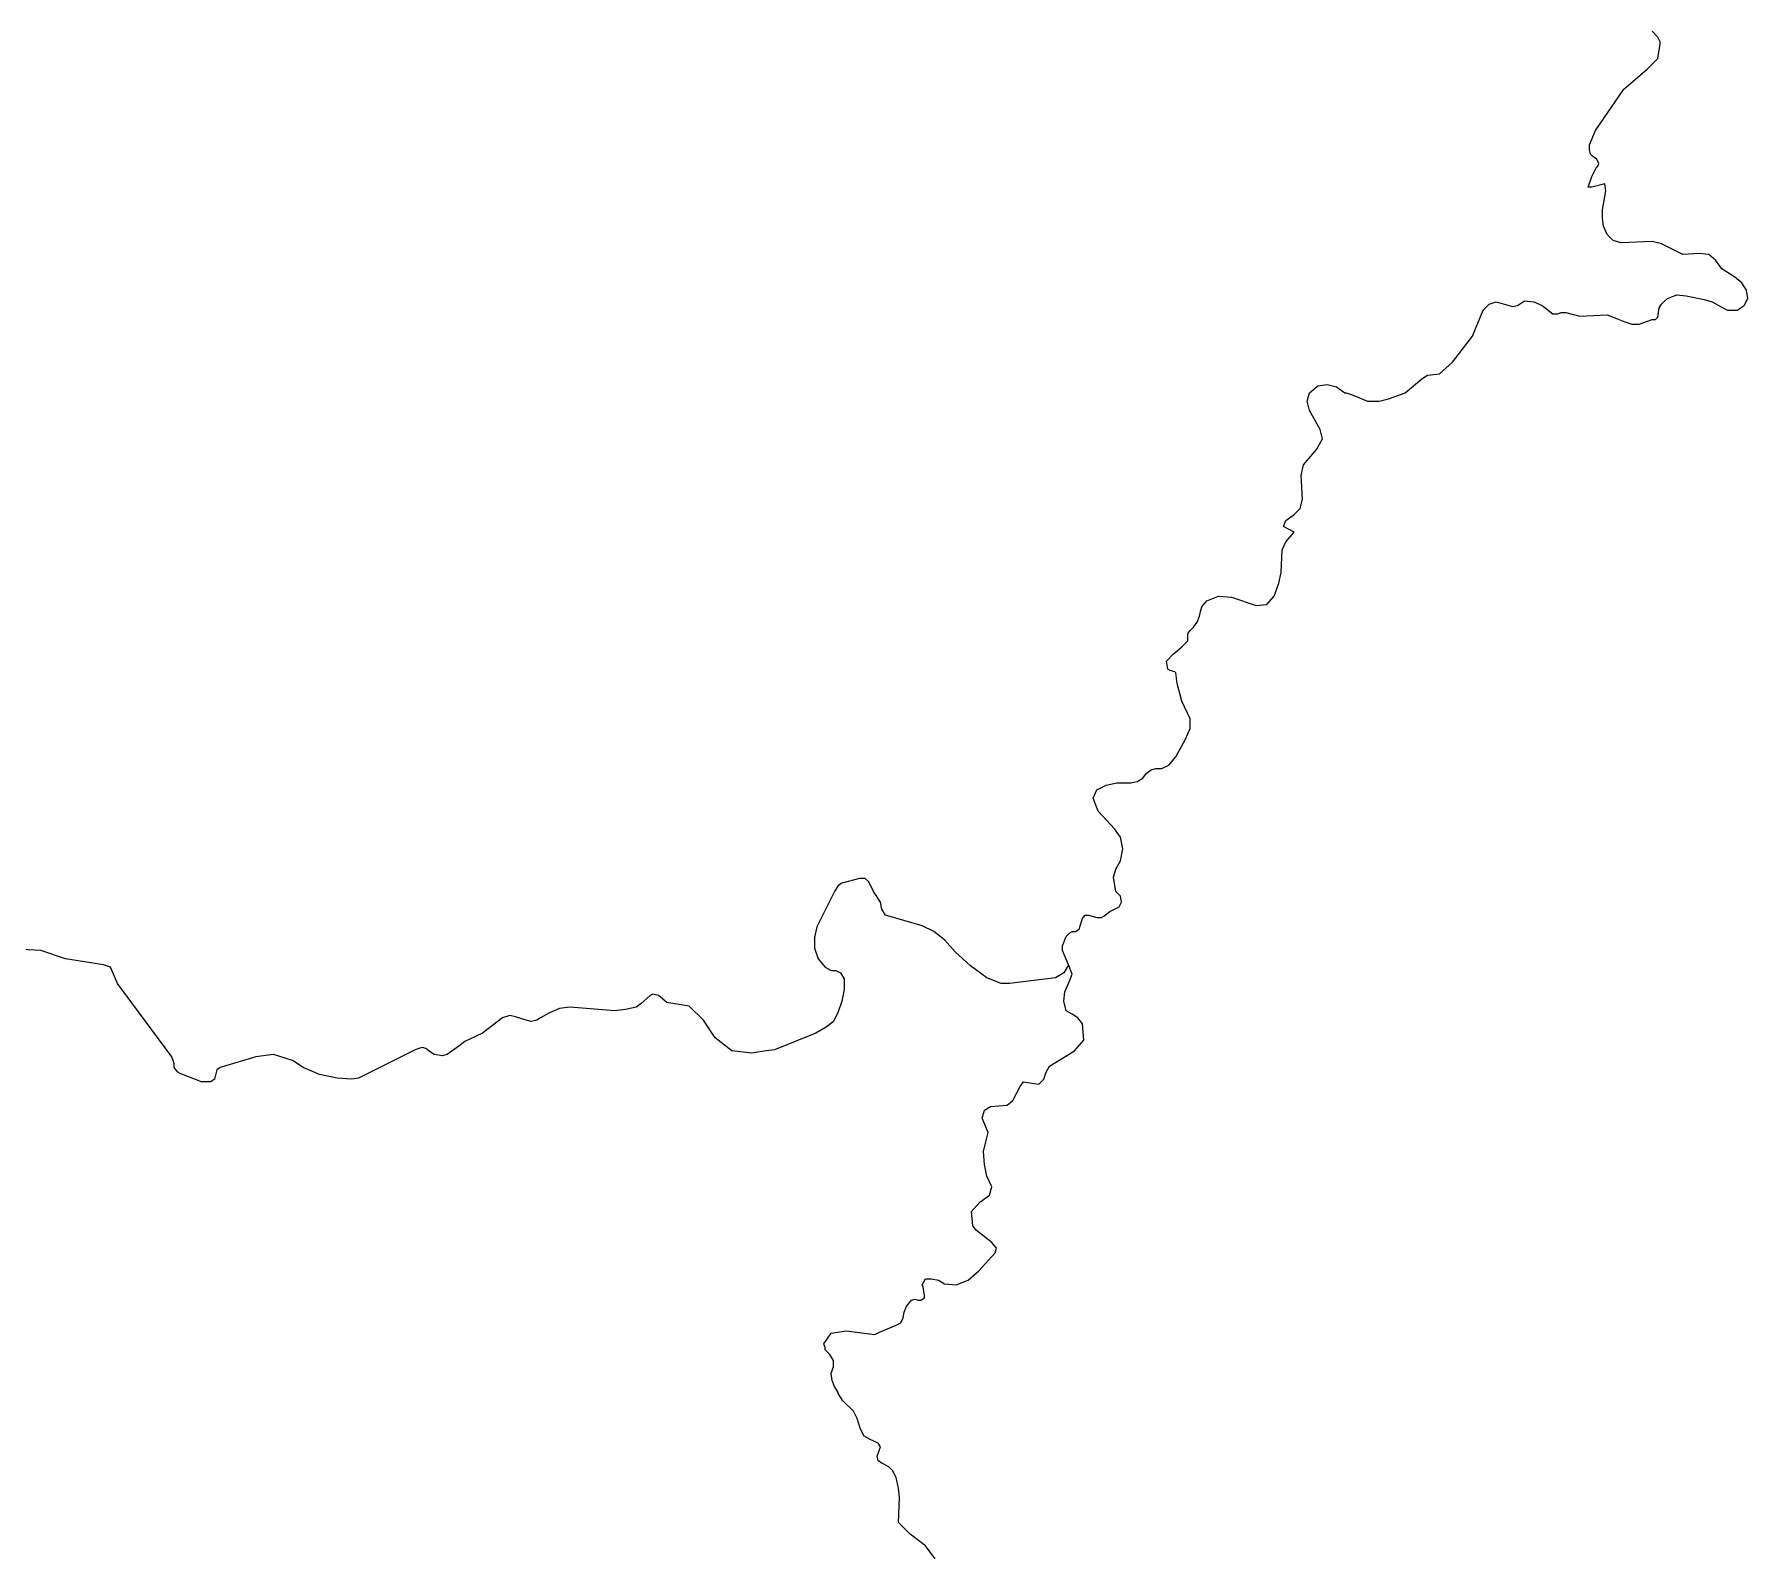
# Model space of a CAD drawing. Header units: metres. Extents: x 0 to 1325, y -1 to 773.
# Drawn here: x 818.5 to 833.01, y 238.18 to 251.01 of the extents above; entities that cross this region are included whole.
import ezdxf

# ---------------------------------------------------------------- set-up
doc = ezdxf.new("R2010")
doc.units = ezdxf.units.M

msp = doc.modelspace()

# ---------------------------------------------------------------- linework, layer by layer
at = {"layer": 'SCORE'}
for points in [[(832.25, 250.988), (832.2, 251.038)], [(832.27, 250.948), (832.25, 250.988)], [(832.27, 250.928), (832.27, 250.948)], [(832.16, 250.718), (832.25, 250.808)], [(832.25, 250.808), (832.27, 250.928)], [(831.96, 250.548), (832.16, 250.718)], [(831.72, 250.198), (831.96, 250.548)], [(831.67, 250.078), (831.72, 250.198)], [(831.67, 250.038), (831.67, 250.078)], [(831.68, 249.998), (831.67, 250.038)], [(831.7, 249.978), (831.68, 249.998)], [(831.73, 249.958), (831.7, 249.978)], [(831.74, 249.938), (831.73, 249.958)], [(831.75, 249.918), (831.74, 249.938)], [(831.66, 249.718), (831.69, 249.808)], [(831.69, 249.808), (831.73, 249.888)], [(831.73, 249.888), (831.74, 249.898)], [(831.74, 249.898), (831.75, 249.918)], [(831.67, 249.718), (831.66, 249.718)], [(831.69, 249.718), (831.67, 249.718)], [(831.8, 249.748), (831.69, 249.718)], [(831.78, 249.528), (831.81, 249.688)], [(831.81, 249.688), (831.8, 249.748)], [(831.78, 249.458), (831.78, 249.528)], [(831.79, 249.388), (831.78, 249.458)], [(831.82, 249.318), (831.79, 249.388)], [(831.87, 249.268), (831.82, 249.318)], [(831.94, 249.248), (831.87, 249.268)], [(832.2, 249.258), (831.94, 249.248)], [(832.28, 249.238), (832.2, 249.258)], [(832.46, 249.148), (832.28, 249.238)], [(832.6, 249.158), (832.46, 249.148)], [(832.68, 249.148), (832.6, 249.158)], [(832.74, 249.098), (832.68, 249.148)], [(832.79, 249.028), (832.74, 249.098)], [(832.9, 248.958), (832.79, 249.028)], [(832.96, 248.908), (832.9, 248.958)], [(833, 248.848), (832.96, 248.908)], [(832.3, 248.748), (832.33, 248.778)], [(832.33, 248.778), (832.41, 248.808)], [(832.41, 248.808), (832.49, 248.798)], [(832.49, 248.798), (832.64, 248.768)], [(832.64, 248.768), (832.71, 248.748)], [(832.98, 248.718), (833.01, 248.778)], [(833.01, 248.778), (833, 248.848)], [(830.68, 248.458), (830.77, 248.678)], [(830.77, 248.678), (830.82, 248.728)], [(830.82, 248.728), (830.88, 248.748)], [(830.88, 248.748), (831.02, 248.708)], [(831.02, 248.708), (831.06, 248.718)], [(831.06, 248.718), (831.12, 248.758)], [(831.12, 248.758), (831.2, 248.748)], [(831.2, 248.748), (831.27, 248.718)], [(831.27, 248.718), (831.36, 248.648)], [(831.36, 248.648), (831.4, 248.648)], [(831.4, 248.648), (831.43, 248.658)], [(831.43, 248.658), (831.47, 248.658)], [(831.47, 248.658), (831.59, 248.628)], [(831.59, 248.628), (831.82, 248.638)], [(831.82, 248.638), (831.9, 248.608)], [(832.23, 248.598), (832.25, 248.618)], [(832.25, 248.618), (832.26, 248.698)], [(832.26, 248.698), (832.28, 248.728)], [(832.28, 248.728), (832.3, 248.748)], [(832.71, 248.748), (832.78, 248.708)], [(832.78, 248.708), (832.84, 248.678)], [(832.84, 248.678), (832.92, 248.678)], [(832.92, 248.678), (832.98, 248.718)], [(831.9, 248.608), (831.97, 248.578)], [(831.97, 248.578), (832.03, 248.558)], [(832.03, 248.558), (832.09, 248.558)], [(832.09, 248.558), (832.2, 248.598)], [(832.2, 248.598), (832.23, 248.598)], [(830.51, 248.238), (830.68, 248.458)], [(830.4, 248.138), (830.51, 248.238)], [(829.3, 247.978), (829.37, 248.038)], [(829.37, 248.038), (829.45, 248.048)], [(829.45, 248.048), (829.53, 248.028)], [(830.11, 247.978), (830.25, 248.098)], [(830.25, 248.098), (830.3, 248.128)], [(830.3, 248.128), (830.4, 248.138)], [(829.28, 247.908), (829.3, 247.978)], [(829.3, 247.828), (829.28, 247.908)], [(829.53, 248.028), (829.6, 247.978)], [(829.6, 247.978), (829.61, 247.978)], [(829.61, 247.978), (829.67, 247.958)], [(829.67, 247.958), (829.79, 247.908)], [(829.79, 247.908), (829.89, 247.908)], [(829.89, 247.908), (829.97, 247.928)], [(829.97, 247.928), (830.11, 247.978)], [(829.35, 247.738), (829.3, 247.828)], [(829.39, 247.668), (829.35, 247.738)], [(829.41, 247.588), (829.39, 247.668)], [(829.25, 247.368), (829.36, 247.498)], [(829.36, 247.498), (829.41, 247.588)], [(829.23, 247.278), (829.25, 247.368)], [(829.24, 247.078), (829.23, 247.278)], [(829.22, 246.998), (829.24, 247.078)], [(829.08, 246.848), (829.1, 246.898)], [(829.1, 246.898), (829.17, 246.948)], [(829.17, 246.948), (829.22, 246.998)], [(829.17, 246.798), (829.08, 246.848)], [(829.1, 246.718), (829.17, 246.798)], [(829.06, 246.458), (829.07, 246.648)], [(829.07, 246.648), (829.1, 246.718)], [(829.04, 246.368), (829.06, 246.458)], [(829, 246.258), (829.04, 246.368)], [(828.38, 246.138), (828.39, 246.168)], [(828.39, 246.168), (828.43, 246.218)], [(828.43, 246.218), (828.53, 246.258)], [(828.53, 246.258), (828.64, 246.248)], [(828.64, 246.248), (828.85, 246.178)], [(828.85, 246.178), (828.94, 246.188)], [(828.94, 246.188), (829, 246.258)], [(828.32, 245.998), (828.35, 246.038)], [(828.35, 246.038), (828.37, 246.088)], [(828.37, 246.088), (828.38, 246.138)], [(828.22, 245.828), (828.27, 245.878)], [(828.27, 245.938), (828.29, 245.968)], [(828.27, 245.878), (828.27, 245.938)], [(828.29, 245.968), (828.32, 245.998)], [(828.09, 245.708), (828.15, 245.768)], [(828.15, 245.768), (828.16, 245.778)], [(828.16, 245.778), (828.22, 245.828)], [(828.1, 245.638), (828.09, 245.708)], [(828.12, 245.628), (828.1, 245.638)], [(828.16, 245.618), (828.12, 245.628)], [(828.17, 245.608), (828.16, 245.618)], [(828.18, 245.518), (828.17, 245.608)], [(828.22, 245.368), (828.18, 245.518)], [(828.29, 245.218), (828.22, 245.368)], [(828.25, 245.048), (828.29, 245.138)], [(828.29, 245.138), (828.29, 245.218)], [(828.17, 244.898), (828.25, 245.048)], [(828.11, 244.828), (828.17, 244.898)], [(827.84, 244.688), (827.89, 244.718)], [(827.89, 244.718), (827.92, 244.758)], [(827.92, 244.758), (827.96, 244.788)], [(827.96, 244.788), (828, 244.798)], [(828, 244.798), (828.05, 244.798)], [(828.05, 244.798), (828.11, 244.828)], [(827.47, 244.548), (827.5, 244.618)], [(827.5, 244.618), (827.58, 244.658)], [(827.58, 244.658), (827.67, 244.678)], [(827.67, 244.678), (827.79, 244.678)], [(827.79, 244.678), (827.84, 244.688)], [(827.51, 244.438), (827.47, 244.548)], [(827.65, 244.288), (827.51, 244.438)], [(827.7, 244.218), (827.65, 244.288)], [(827.72, 244.118), (827.7, 244.218)], [(827.66, 243.948), (827.7, 244.018)], [(827.7, 244.018), (827.72, 244.118)], [(825.49, 243.868), (825.34, 243.828)], [(825.54, 243.868), (825.49, 243.868)], [(825.57, 243.838), (825.54, 243.868)], [(825.61, 243.758), (825.57, 243.838)], [(827.64, 243.878), (827.66, 243.948)], [(827.66, 243.758), (827.64, 243.878)], [(825.28, 243.758), (825.13, 243.458)], [(825.31, 243.808), (825.28, 243.758)], [(825.34, 243.828), (825.31, 243.808)], [(825.67, 243.668), (825.61, 243.758)], [(827.7, 243.718), (827.66, 243.758)], [(827.71, 243.668), (827.7, 243.718)], [(825.68, 243.608), (825.67, 243.668)], [(825.71, 243.558), (825.68, 243.608)], [(826.02, 243.468), (825.71, 243.558)], [(827.38, 243.528), (827.4, 243.558)], [(827.4, 243.558), (827.43, 243.558)], [(827.43, 243.558), (827.5, 243.538)], [(827.54, 243.538), (827.56, 243.548)], [(827.56, 243.548), (827.61, 243.588)], [(827.61, 243.588), (827.69, 243.628)], [(827.69, 243.628), (827.71, 243.668)], [(825.13, 243.458), (825.11, 243.368)], [(826.12, 243.418), (826.02, 243.468)], [(826.21, 243.348), (826.12, 243.418)], [(827.24, 243.378), (827.27, 243.408)], [(827.27, 243.408), (827.29, 243.418)], [(827.29, 243.418), (827.32, 243.418)], [(827.32, 243.418), (827.35, 243.438)], [(827.35, 243.438), (827.36, 243.468)], [(827.36, 243.468), (827.38, 243.528)], [(827.5, 243.538), (827.54, 243.538)], [(818.56, 243.258), (818.4, 243.268)], [(818.77, 243.188), (818.56, 243.258)], [(825.11, 243.368), (825.11, 243.278)], [(825.11, 243.278), (825.14, 243.188)], [(826.3, 243.248), (826.21, 243.348)], [(827.21, 243.298), (827.24, 243.378)], [(827.21, 243.258), (827.21, 243.298)], [(827.26, 243.138), (827.21, 243.258)], [(819.09, 243.138), (818.77, 243.188)], [(819.15, 243.118), (819.09, 243.138)], [(819.16, 243.098), (819.15, 243.118)], [(825.14, 243.188), (825.2, 243.118)], [(825.2, 243.118), (825.25, 243.088)], [(826.43, 243.128), (826.3, 243.248)], [(826.57, 243.028), (826.43, 243.128)], [(827.26, 243.138), (827.22, 243.068)], [(827.29, 243.058), (827.26, 243.138)], [(819.21, 242.978), (819.16, 243.098)], [(819.67, 242.358), (819.21, 242.978)], [(825.25, 243.088), (825.29, 243.088)], [(825.29, 243.088), (825.33, 243.068)], [(825.33, 243.068), (825.36, 243.018)], [(825.36, 243.018), (825.36, 242.978)], [(825.36, 242.978), (825.36, 242.928)], [(826.69, 242.978), (826.57, 243.028)], [(826.76, 242.978), (826.69, 242.978)], [(827.15, 243.028), (826.76, 242.978)], [(827.22, 243.068), (827.15, 243.028)], [(827.23, 242.908), (827.26, 242.978)], [(827.26, 242.978), (827.29, 243.058)], [(823.72, 242.878), (823.64, 242.808)], [(823.74, 242.888), (823.72, 242.878)], [(823.79, 242.878), (823.74, 242.888)], [(823.86, 242.818), (823.79, 242.878)], [(824.05, 242.788), (823.86, 242.818)], [(825.34, 242.828), (825.31, 242.738)], [(825.36, 242.928), (825.34, 242.828)], [(827.22, 242.828), (827.23, 242.908)], [(827.24, 242.748), (827.22, 242.828)], [(822.47, 242.688), (822.3, 242.558)], [(822.53, 242.708), (822.47, 242.688)], [(822.58, 242.698), (822.53, 242.708)], [(822.67, 242.668), (822.58, 242.698)], [(822.79, 242.688), (822.76, 242.668)], [(822.86, 242.728), (822.79, 242.688)], [(822.95, 242.768), (822.86, 242.728)], [(823.04, 242.778), (822.95, 242.768)], [(823.42, 242.748), (823.04, 242.778)], [(823.51, 242.758), (823.42, 242.748)], [(823.6, 242.778), (823.51, 242.758)], [(823.64, 242.808), (823.6, 242.778)], [(824.17, 242.668), (824.05, 242.788)], [(825.31, 242.738), (825.27, 242.658)], [(827.29, 242.718), (827.24, 242.748)], [(827.34, 242.688), (827.29, 242.718)], [(827.38, 242.638), (827.34, 242.688)], [(822.3, 242.558), (822.15, 242.488)], [(822.71, 242.658), (822.67, 242.668)], [(822.76, 242.668), (822.71, 242.658)], [(824.27, 242.518), (824.17, 242.668)], [(825.12, 242.558), (824.77, 242.418)], [(825.21, 242.608), (825.12, 242.558)], [(825.27, 242.658), (825.21, 242.608)], [(827.39, 242.498), (827.38, 242.638)], [(821.73, 242.418), (821.25, 242.178)], [(821.76, 242.428), (821.73, 242.418)], [(821.79, 242.438), (821.76, 242.428)], [(821.82, 242.428), (821.79, 242.438)], [(821.86, 242.398), (821.82, 242.428)], [(821.89, 242.378), (821.86, 242.398)], [(822.1, 242.448), (822, 242.378)], [(822.15, 242.488), (822.1, 242.448)], [(824.41, 242.408), (824.27, 242.518)], [(824.58, 242.388), (824.41, 242.408)], [(824.7, 242.408), (824.58, 242.388)], [(824.77, 242.418), (824.7, 242.408)], [(827.1, 242.278), (827.31, 242.408)], [(827.31, 242.408), (827.39, 242.498)], [(819.68, 242.328), (819.67, 242.358)], [(819.69, 242.298), (819.68, 242.328)], [(819.69, 242.268), (819.69, 242.298)], [(819.72, 242.228), (819.69, 242.268)], [(820.05, 242.248), (820.03, 242.168)], [(820.08, 242.268), (820.05, 242.248)], [(820.38, 242.358), (820.08, 242.268)], [(820.53, 242.378), (820.38, 242.358)], [(820.69, 242.328), (820.53, 242.378)], [(820.78, 242.268), (820.69, 242.328)], [(820.92, 242.208), (820.78, 242.268)], [(821.96, 242.368), (821.89, 242.378)], [(822, 242.378), (821.96, 242.368)], [(827.07, 242.228), (827.1, 242.278)], [(819.74, 242.218), (819.72, 242.228)], [(819.92, 242.148), (819.74, 242.218)], [(819.96, 242.148), (819.92, 242.148)], [(820, 242.148), (819.96, 242.148)], [(820.03, 242.168), (820, 242.148)], [(821.07, 242.178), (820.92, 242.208)], [(821.19, 242.168), (821.07, 242.178)], [(821.25, 242.178), (821.19, 242.168)], [(826.79, 241.988), (826.85, 242.108)], [(826.85, 242.108), (826.88, 242.148)], [(826.88, 242.148), (827.01, 242.128)], [(827.01, 242.128), (827.05, 242.168)], [(827.05, 242.168), (827.07, 242.228)], [(826.6, 241.938), (826.74, 241.948)], [(826.74, 241.948), (826.79, 241.988)], [(826.53, 241.838), (826.55, 241.908)], [(826.58, 241.718), (826.53, 241.838)], [(826.55, 241.908), (826.6, 241.938)], [(826.56, 241.638), (826.58, 241.718)], [(826.54, 241.558), (826.56, 241.638)], [(826.55, 241.448), (826.54, 241.558)], [(826.57, 241.348), (826.55, 241.448)], [(826.61, 241.258), (826.57, 241.348)], [(826.59, 241.188), (826.61, 241.258)], [(826.44, 241.048), (826.51, 241.128)], [(826.51, 241.128), (826.59, 241.188)], [(826.45, 240.928), (826.44, 241.048)], [(826.48, 240.888), (826.45, 240.928)], [(826.61, 240.788), (826.48, 240.888)], [(826.65, 240.738), (826.61, 240.788)], [(826.5, 240.548), (826.64, 240.698)], [(826.64, 240.698), (826.65, 240.738)], [(826.41, 240.468), (826.5, 240.548)], [(826.02, 240.428), (826.05, 240.478)], [(826.03, 240.408), (826.02, 240.428)], [(826.04, 240.338), (826.03, 240.408)], [(826.05, 240.478), (826.1, 240.478)], [(826.1, 240.478), (826.16, 240.468)], [(826.16, 240.468), (826.21, 240.438)], [(826.21, 240.438), (826.31, 240.428)], [(826.31, 240.428), (826.41, 240.468)], [(825.87, 240.198), (825.89, 240.248)], [(825.89, 240.248), (825.93, 240.298)], [(825.93, 240.298), (825.96, 240.308)], [(825.96, 240.308), (825.99, 240.298)], [(825.99, 240.298), (826.01, 240.298)], [(826.01, 240.298), (826.04, 240.318)], [(826.04, 240.318), (826.04, 240.338)], [(825.66, 240.028), (825.8, 240.088)], [(825.8, 240.088), (825.84, 240.108)], [(825.84, 240.108), (825.86, 240.148)], [(825.86, 240.148), (825.87, 240.198)], [(825.19, 239.928), (825.25, 240.018)], [(825.2, 239.898), (825.19, 239.928)], [(825.25, 240.018), (825.38, 240.038)], [(825.38, 240.038), (825.62, 240.008)], [(825.62, 240.008), (825.66, 240.028)], [(825.2, 239.878), (825.2, 239.898)], [(825.24, 239.838), (825.2, 239.878)], [(825.27, 239.788), (825.24, 239.838)], [(825.27, 239.738), (825.27, 239.788)], [(825.25, 239.678), (825.27, 239.738)], [(825.26, 239.618), (825.25, 239.678)], [(825.28, 239.568), (825.26, 239.618)], [(825.31, 239.518), (825.28, 239.568)], [(825.31, 239.508), (825.31, 239.518)], [(825.35, 239.448), (825.31, 239.508)], [(825.44, 239.358), (825.35, 239.448)], [(825.47, 239.298), (825.44, 239.358)], [(825.5, 239.208), (825.47, 239.298)], [(825.53, 239.148), (825.5, 239.208)], [(825.58, 239.118), (825.53, 239.148)], [(825.65, 239.088), (825.58, 239.118)], [(825.64, 238.978), (825.67, 239.058)], [(825.67, 239.058), (825.65, 239.088)], [(825.65, 238.938), (825.64, 238.978)], [(825.68, 238.918), (825.65, 238.938)], [(825.74, 238.888), (825.68, 238.918)], [(825.77, 238.858), (825.74, 238.888)], [(825.8, 238.798), (825.77, 238.858)], [(825.82, 238.708), (825.8, 238.798)], [(825.83, 238.628), (825.82, 238.708)], [(825.82, 238.418), (825.83, 238.628)], [(825.92, 238.318), (825.82, 238.418)], [(826.05, 238.218), (825.92, 238.318)], [(826.13, 238.108), (826.05, 238.218)]]:
    msp.add_lwpolyline(points, dxfattribs=at)

doc.saveas('drawing.dxf')
